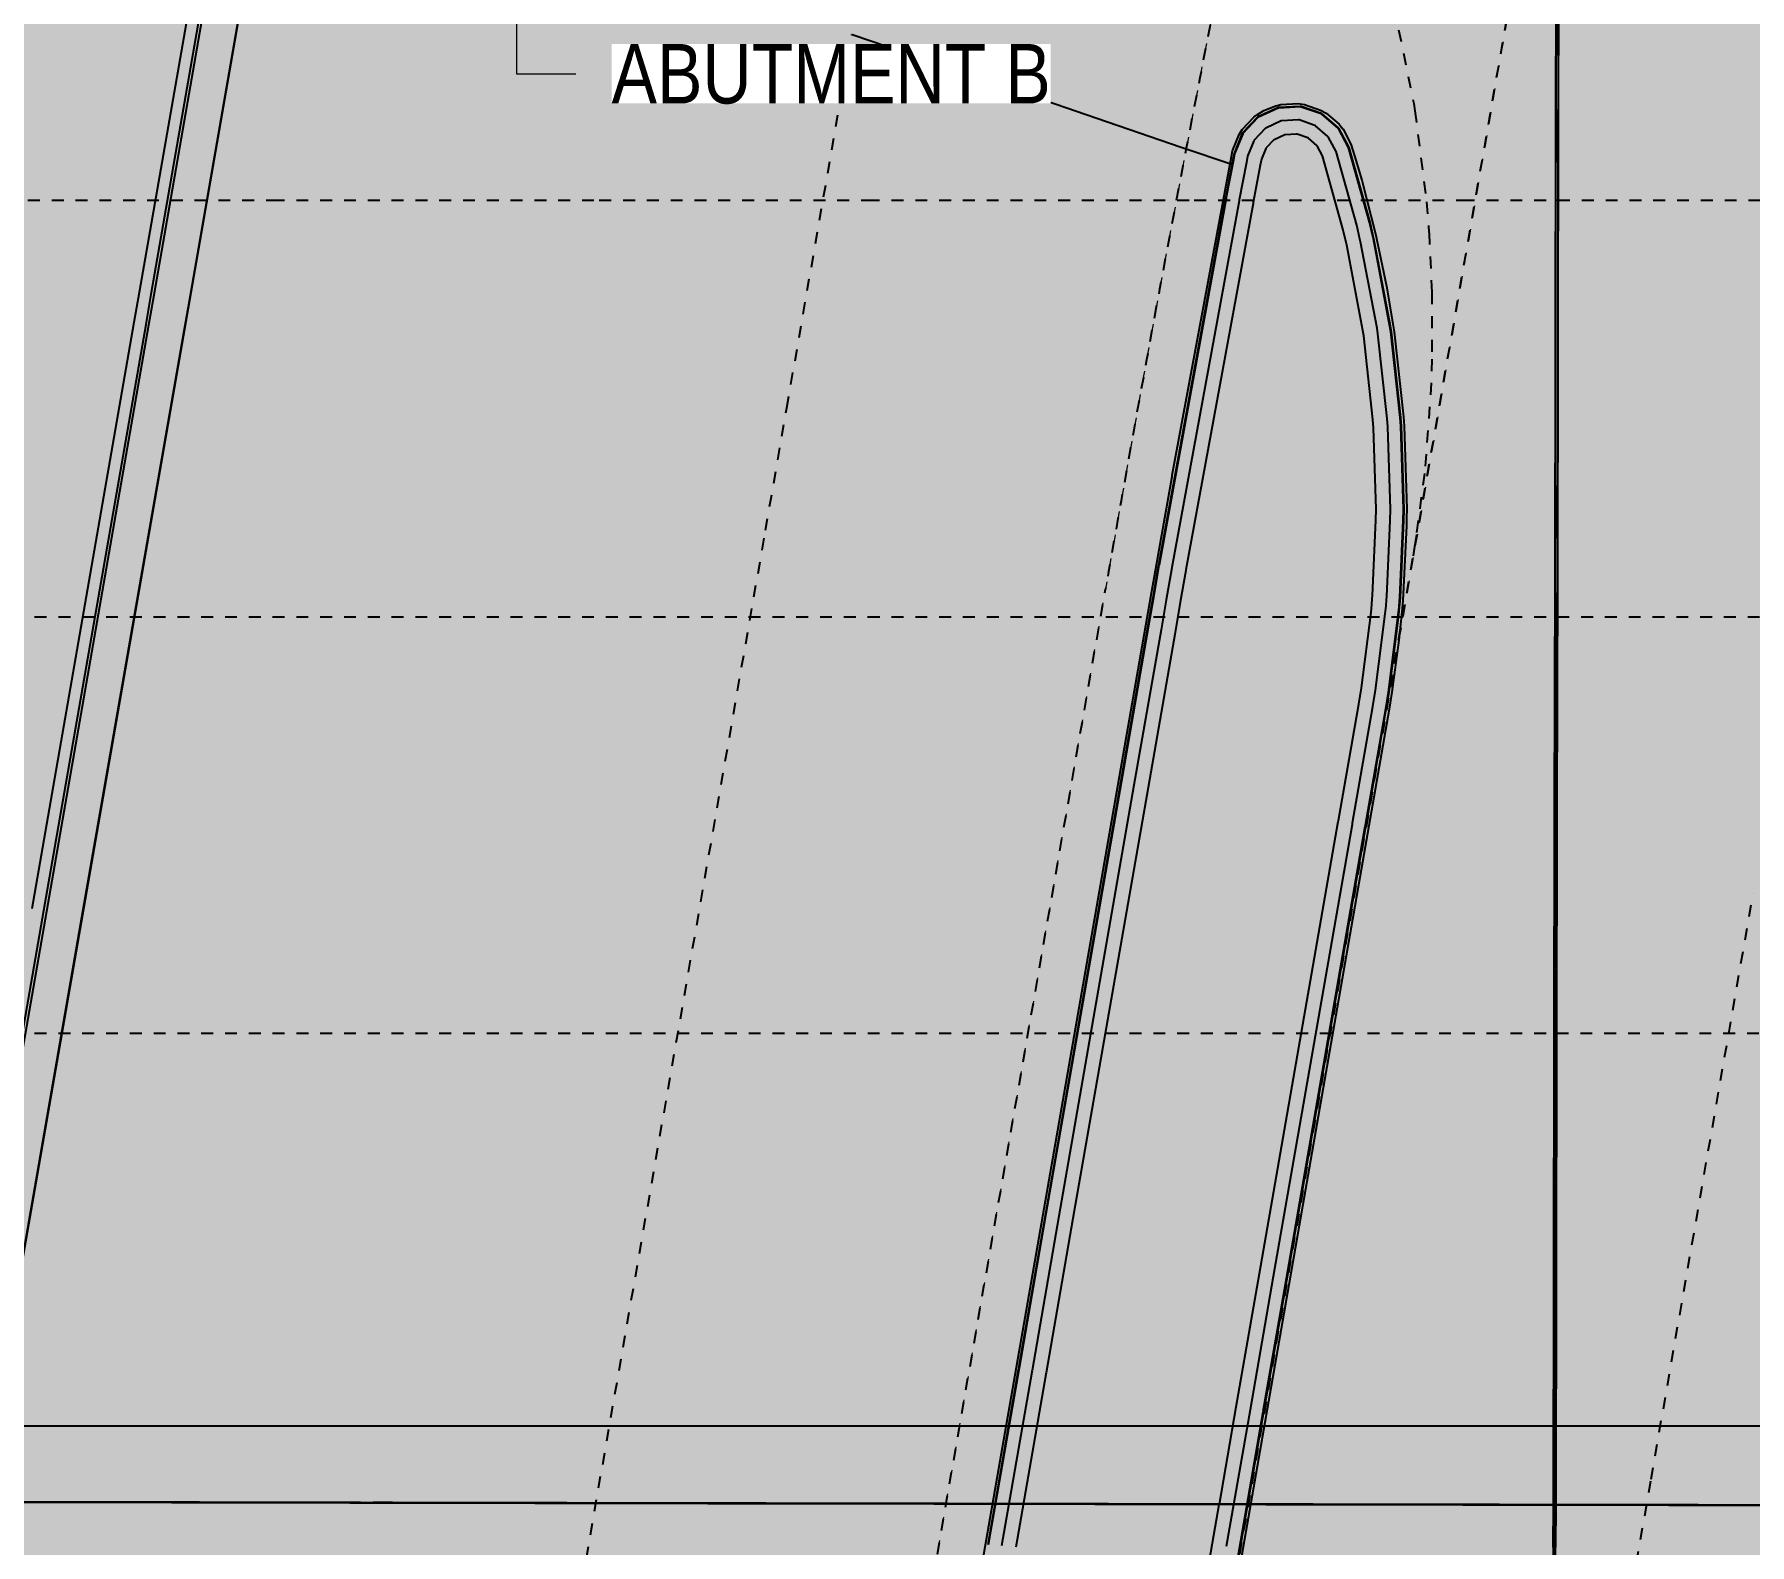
# Model space of a CAD drawing. Header units: metres. Extents: x -1147 to -802, y 5 to 567.
# Drawn here: x -1032.06 to -1017.65, y 526.81 to 539.5 of the extents above; entities that cross this region are included whole.
import ezdxf

# ---------------------------------------------------------------- set-up
doc = ezdxf.new("R2010")
doc.units = ezdxf.units.M
for name, pattern in [('Control Line', [0.02, 0.0125, -0.0025, 0.0025, -0.0025]), ('ControlLine', [0.02, 0.0125, -0.0025, 0.0025, -0.0025]), ('IMPORT-LNMK-LaneLine3 _3__2_', [0.012, 0.003, -0.009]), ('IMPORT-LNMK-LaneLine9 _3_', [0.012, 0.009, -0.003]), ('IMPORT-LNMK-LineCont _3__2_', [0.004, 0.001, -0.003]), ('IMPORT-LNMK-LineTurn _3_', [0.0012, 0.0006, -0.0006])]:
    doc.linetypes.add(name, pattern=pattern)
for name, color, linetype, lineweight in [('A-DETL', 7, 'Continuous', 13), ('A-FLOR', 7, 'Continuous', 50), ('A-FLOR-PATT', 7, 'Continuous', 40), ('A-GENM', 7, 'Continuous', 35), ('G-ANNO-TEXT', 7, 'Continuous', 9), ('S-GRID', 7, 'Continuous', 9)]:
    doc.layers.add(name, color=color, linetype=linetype, lineweight=lineweight)
doc.styles.add('Arial Narrow_3', font='ARIALN.TTF', dxfattribs={"height": 0.5})

# ---------------------------------------------------------------- blocks, each defined once
blk = doc.blocks.new('T2DPAA-T2D-PWA-RW-M2D-000001_ControlLines_rvt-1-DRG-2873010 - GENERAL ARRANGEMENT PLAN')
at = {"layer": 'A-DETL', "color": 254, "linetype": 'ControlLine', "lineweight": 25, "true_color": 0xbedeff}
for p, q in [((-1138.088, 527.804), (-1119.729, 527.804)), ((-1119.709, 527.804), (-1119.333, 527.804)), ((-1119.333, 527.804), (-1117.698, 527.804))]:
    blk.add_line(p, q, dxfattribs=at)
at = {"layer": 'A-DETL', "color": 141, "linetype": 'ControlLine', "lineweight": 25, "true_color": 0xa3d0ff}
blk.add_line((-1119.729, 527.804), (-1119.709, 527.804), dxfattribs=at)
blk = doc.blocks.new('T2DPAA-T2D-PWA-RW-M2D-000002_ControlLinesMinor_rvt-1-DRG-2873010 - GENERAL ARRANGEMENT PLAN')
at = {"layer": 'A-DETL', "color": 254, "linetype": 'ControlLine', "lineweight": 25, "true_color": 0xbedeff}
for p, q in [((-1123.365, 521.008), (-1119.704, 542.021)), ((-1125.902, 521.012), (-1123.494, 534.834))]:
    blk.add_line(p, q, dxfattribs=at)
for start, end in [(168.86153, 169.4893), (169.4893, 170.11706)]:
    blk.add_arc((-906.758, 497.075), 220, start, end, dxfattribs=at)
blk = doc.blocks.new('T2DPAA-T2D-C3S-RW-M2D-100010_dwg-40802999-DRG-2873010 - GENERAL ARRANGEMENT PLAN')
at = {"color": 254, "linetype": 'IMPORT-LNMK-LaneLine3 _3__2_', "lineweight": 25, "true_color": 0xd5d5d5}
for p, q in [((41.127, -596.286), (42.411, -601.118)), ((37.745, -597.185), (39.029, -602.017)), ((42.411, -601.118), (43.696, -605.951)), ((39.029, -602.017), (40.313, -606.85)), ((43.696, -605.951), (44.98, -610.783)), ((40.313, -606.85), (41.597, -611.682)), ((44.98, -610.783), (45.179, -611.532)), ((45.184, -611.551), (46.264, -615.615)), ((41.597, -611.682), (41.795, -612.425)), ((41.8, -612.444), (42.882, -616.514))]:
    blk.add_line(p, q, dxfattribs=at)
at = {"color": 254, "lineweight": 25, "true_color": 0xd5d5d5}
for p, q in [((34.555, -598.033), (35.84, -602.865)), ((44.76, -599.337), (48.687, -598.993)), ((44.769, -599.436), (48.696, -599.093)), ((44.771, -599.461), (48.698, -599.118)), ((39.523, -599.795), (44.504, -599.359)), ((39.531, -599.894), (44.512, -599.459)), ((44.504, -599.359), (44.76, -599.337)), ((44.512, -599.459), (44.769, -599.436)), ((44.514, -599.484), (44.771, -599.461)), ((44.797, -599.76), (48.725, -599.416)), ((39.533, -599.919), (44.514, -599.484)), ((44.541, -599.782), (44.797, -599.76)), ((34.55, -600.33), (39.531, -599.894)), ((39.56, -600.218), (44.541, -599.782)), ((34.552, -600.355), (39.533, -599.919)), ((34.579, -600.654), (39.56, -600.218)), ((35.84, -602.865), (37.124, -607.697)), ((35.217, -603.03), (35.408, -603.756)), ((35.432, -603.846), (35.499, -604.1)), ((48.391, -604.575), (48.318, -605.619)), ((48.391, -604.566), (48.391, -604.567)), ((48.391, -604.567), (48.391, -604.575)), ((48.318, -605.619), (48.187, -607.483)), ((36.015, -606.056), (36.124, -606.466)), ((36.15, -606.566), (36.222, -606.838)), ((36.226, -606.853), (36.325, -607.229)), ((36.389, -607.473), (36.428, -607.62)), ((48.187, -607.483), (48.156, -607.93)), ((37.124, -607.697), (38.408, -612.53)), ((36.493, -607.865), (36.634, -608.402)), ((47.867, -607.953), (44.743, -608.2)), ((47.867, -607.958), (44.743, -608.205)), ((47.876, -607.953), (47.867, -607.953)), ((47.876, -607.957), (47.867, -607.958)), ((48.195, -607.93), (47.876, -607.953)), ((48.195, -607.935), (47.876, -607.957)), ((48.248, -607.926), (48.195, -607.93)), ((48.248, -607.931), (48.195, -607.935)), ((48.43, -607.949), (48.248, -607.926)), ((48.428, -607.954), (48.248, -607.931)), ((48.43, -607.954), (48.428, -607.954)), ((48.431, -607.949), (48.43, -607.949)), ((48.592, -608.042), (48.43, -607.954)), ((48.595, -608.038), (48.431, -607.949)), ((47.875, -608.068), (44.753, -608.315)), ((47.884, -608.067), (47.875, -608.068)), ((48.203, -608.045), (47.884, -608.067)), ((48.255, -608.041), (48.203, -608.045)), ((48.395, -608.058), (48.255, -608.041)), ((48.396, -608.059), (48.395, -608.058)), ((48.522, -608.127), (48.396, -608.059)), ((48.595, -608.045), (48.592, -608.042)), ((48.598, -608.041), (48.595, -608.038)), ((48.711, -608.185), (48.595, -608.045)), ((48.715, -608.183), (48.598, -608.041)), ((44.211, -608.246), (42.892, -608.362)), ((44.212, -608.251), (42.893, -608.367)), ((44.467, -608.224), (44.211, -608.246)), ((44.467, -608.229), (44.212, -608.251)), ((44.738, -608.2), (44.467, -608.224)), ((44.739, -608.205), (44.467, -608.229)), ((44.743, -608.2), (44.738, -608.2)), ((44.743, -608.205), (44.739, -608.205)), ((47.884, -608.188), (44.763, -608.434)), ((47.892, -608.187), (47.884, -608.188)), ((48.211, -608.164), (47.892, -608.187)), ((48.262, -608.161), (48.211, -608.164)), ((48.358, -608.173), (48.262, -608.161)), ((48.359, -608.173), (48.358, -608.173)), ((48.446, -608.22), (48.359, -608.173)), ((48.447, -608.222), (48.446, -608.22)), ((48.51, -608.297), (48.447, -608.222)), ((48.524, -608.129), (48.522, -608.127)), ((48.615, -608.238), (48.524, -608.129)), ((48.617, -608.243), (48.615, -608.238)), ((48.66, -608.376), (48.617, -608.243)), ((48.714, -608.19), (48.711, -608.185)), ((48.769, -608.362), (48.714, -608.19)), ((48.718, -608.188), (48.715, -608.183)), ((48.774, -608.361), (48.718, -608.188)), ((36.635, -608.403), (36.738, -608.794)), ((42.892, -608.362), (39.23, -608.682)), ((42.893, -608.367), (39.231, -608.687)), ((44.221, -608.361), (42.902, -608.476)), ((44.477, -608.339), (44.221, -608.361)), ((44.748, -608.315), (44.477, -608.339)), ((44.753, -608.315), (44.748, -608.315)), ((48.511, -608.299), (48.51, -608.297)), ((48.541, -608.391), (48.511, -608.299)), ((48.535, -608.491), (48.541, -608.396)), ((48.541, -608.396), (48.541, -608.391)), ((48.651, -608.52), (48.661, -608.382)), ((48.661, -608.382), (48.66, -608.376)), ((48.758, -608.548), (48.77, -608.37)), ((48.762, -608.549), (48.775, -608.369)), ((48.77, -608.37), (48.769, -608.362)), ((48.775, -608.369), (48.774, -608.361)), ((42.902, -608.476), (39.24, -608.797)), ((44.232, -608.481), (42.913, -608.596)), ((44.488, -608.458), (44.232, -608.481)), ((44.759, -608.435), (44.488, -608.458)), ((44.763, -608.434), (44.759, -608.435)), ((48.492, -608.581), (48.533, -608.496)), ((48.533, -608.496), (48.535, -608.491)), ((48.589, -608.651), (48.649, -608.528)), ((48.649, -608.528), (48.651, -608.52)), ((48.755, -608.557), (48.758, -608.548)), ((48.76, -608.559), (48.762, -608.549)), ((39.23, -608.682), (37.918, -608.797)), ((39.231, -608.687), (37.919, -608.802)), ((42.913, -608.596), (39.251, -608.916)), ((47.872, -608.971), (48.42, -608.649)), ((48.42, -608.649), (48.491, -608.583)), ((48.484, -608.75), (48.587, -608.655)), ((48.491, -608.583), (48.492, -608.581)), ((48.587, -608.655), (48.589, -608.651)), ((48.678, -608.716), (48.755, -608.557)), ((48.682, -608.719), (48.76, -608.559)), ((37.904, -608.798), (36.418, -608.928)), ((37.905, -608.803), (36.419, -608.933)), ((37.911, -608.798), (37.904, -608.798)), ((37.912, -608.803), (37.905, -608.803)), ((37.918, -608.797), (37.911, -608.798)), ((37.919, -608.802), (37.912, -608.803)), ((39.24, -608.797), (37.928, -608.912)), ((47.93, -609.077), (48.484, -608.75)), ((47.982, -609.173), (48.543, -608.843)), ((48.543, -608.843), (48.676, -608.72)), ((48.545, -608.848), (48.68, -608.723)), ((48.676, -608.72), (48.678, -608.716)), ((48.68, -608.723), (48.682, -608.719)), ((37.914, -608.913), (36.438, -609.042)), ((37.921, -608.912), (37.914, -608.913)), ((37.928, -608.912), (37.921, -608.912)), ((39.251, -608.916), (37.939, -609.031)), ((47.768, -609.027), (47.872, -608.971)), ((47.985, -609.178), (48.545, -608.848)), ((37.925, -609.032), (36.458, -609.161)), ((37.932, -609.032), (37.925, -609.032)), ((37.939, -609.031), (37.932, -609.032)), ((47.089, -609.354), (47.748, -609.038)), ((47.748, -609.038), (47.768, -609.027)), ((47.803, -609.144), (47.824, -609.133)), ((47.824, -609.133), (47.93, -609.077)), ((47.137, -609.464), (47.803, -609.144)), ((47.181, -609.565), (47.855, -609.242)), ((47.183, -609.57), (47.857, -609.246)), ((47.855, -609.242), (47.876, -609.231)), ((47.857, -609.246), (47.878, -609.235)), ((47.876, -609.231), (47.982, -609.173)), ((47.878, -609.235), (47.985, -609.178)), ((46.387, -609.628), (47.047, -609.373)), ((47.047, -609.373), (47.089, -609.354)), ((46.426, -609.741), (47.094, -609.483)), ((47.094, -609.483), (47.137, -609.464)), ((47.137, -609.584), (47.181, -609.565)), ((45.665, -609.847), (46.321, -609.65)), ((46.321, -609.65), (46.387, -609.628)), ((46.462, -609.845), (47.137, -609.584)), ((46.463, -609.85), (47.139, -609.589)), ((47.139, -609.589), (47.181, -609.571)), ((45.576, -609.869), (45.665, -609.847)), ((45.696, -609.963), (46.36, -609.764)), ((46.36, -609.764), (46.426, -609.741)), ((46.395, -609.868), (46.462, -609.845)), ((46.396, -609.873), (46.463, -609.85)), ((44.958, -610.004), (45.576, -609.869)), ((44.98, -610.122), (45.605, -609.986)), ((45.605, -609.986), (45.696, -609.963)), ((45.724, -610.069), (46.395, -609.868)), ((45.725, -610.074), (46.396, -609.873)), ((43.057, -610.213), (44.046, -610.127)), ((44.046, -610.127), (44.183, -610.114)), ((44.183, -610.114), (44.816, -610.029)), ((44.816, -610.029), (44.882, -610.017)), ((44.836, -610.147), (44.903, -610.136)), ((44.882, -610.017), (44.929, -610.009)), ((44.903, -610.136), (44.951, -610.127)), ((44.929, -610.009), (44.958, -610.004)), ((44.951, -610.127), (44.98, -610.122)), ((45, -610.23), (45.632, -610.092)), ((45.001, -610.235), (45.633, -610.097)), ((45.632, -610.092), (45.724, -610.069)), ((45.633, -610.097), (45.725, -610.074)), ((39.206, -610.55), (43.047, -610.214)), ((43.047, -610.214), (43.054, -610.214)), ((43.054, -610.214), (43.057, -610.213)), ((43.067, -610.333), (44.056, -610.247)), ((44.056, -610.247), (44.195, -610.233)), ((44.195, -610.233), (44.836, -610.147)), ((44.206, -610.343), (44.854, -610.255)), ((44.207, -610.348), (44.855, -610.26)), ((44.854, -610.255), (44.922, -610.244)), ((44.855, -610.26), (44.922, -610.249)), ((44.922, -610.244), (44.97, -610.235)), ((44.922, -610.249), (44.971, -610.24)), ((44.97, -610.235), (45, -610.23)), ((44.971, -610.24), (45.001, -610.235)), ((39.216, -610.67), (43.058, -610.334)), ((43.058, -610.334), (43.065, -610.333)), ((43.065, -610.333), (43.067, -610.333)), ((43.077, -610.443), (44.066, -610.356)), ((43.077, -610.448), (44.066, -610.361)), ((44.066, -610.356), (44.206, -610.343)), ((44.066, -610.361), (44.207, -610.348)), ((38.073, -610.649), (39.206, -610.55)), ((39.226, -610.779), (43.067, -610.443)), ((39.226, -610.784), (43.068, -610.448)), ((43.067, -610.443), (43.074, -610.443)), ((43.068, -610.448), (43.075, -610.448)), ((43.074, -610.443), (43.077, -610.443)), ((43.075, -610.448), (43.077, -610.448)), ((37.246, -610.722), (38.073, -610.649)), ((38.084, -610.769), (39.216, -610.67)), ((34.225, -610.986), (37.245, -610.722)), ((36.922, -610.871), (38.084, -610.769)), ((37.247, -610.725), (37.346, -611.1)), ((38.094, -610.884), (38.756, -610.826)), ((38.096, -610.878), (39.226, -610.779)), ((38.757, -610.826), (39.226, -610.784)), ((34.245, -611.215), (38.093, -610.879)), ((34.245, -611.22), (38.094, -610.884)), ((38.408, -612.53), (38.604, -613.267)), ((38.609, -613.286), (38.706, -613.649)), ((38.706, -613.65), (39.125, -615.229))]:
    blk.add_line(p, q, dxfattribs=at)
at = {"color": 254, "linetype": 'IMPORT-LNMK-LaneLine9 _3_', "lineweight": 25, "true_color": 0xd5d5d5}
for p, q in [((45.215, -598.039), (45.794, -600.219)), ((45.794, -600.219), (46.499, -602.872)), ((46.499, -602.872), (47.078, -605.052)), ((47.078, -605.052), (47.783, -607.704)), ((47.783, -607.704), (48.362, -609.884)), ((48.362, -609.884), (48.563, -610.639)), ((48.568, -610.658), (49.067, -612.536))]:
    blk.add_line(p, q, dxfattribs=at)
at = {"color": 254, "lineweight": 25, "true_color": 0xe1e1e1}
for p, q in [((34.475, -600.219), (35.217, -603.03)), ((35.408, -603.756), (35.432, -603.846)), ((35.499, -604.1), (36.015, -606.056)), ((36.124, -606.466), (36.15, -606.566)), ((36.222, -606.838), (36.226, -606.853)), ((36.325, -607.229), (36.389, -607.473)), ((36.428, -607.62), (36.493, -607.865)), ((36.738, -608.794), (37.247, -610.725)), ((37.968, -613.455), (38.481, -615.399))]:
    blk.add_line(p, q, dxfattribs=at)
at = {"color": 254, "linetype": 'IMPORT-LNMK-LineCont _3__2_', "lineweight": 25, "true_color": 0xd5d5d5}
for p, q in [((45.218, -604.843), (47.985, -604.601)), ((47.985, -604.601), (48.391, -604.566)), ((40.224, -605.28), (44.179, -604.934)), ((44.179, -604.934), (45.218, -604.843)), ((35.243, -605.715), (40.224, -605.28)), ((38.382, -614.174), (43.363, -613.738)), ((33.686, -614.585), (38.382, -614.174))]:
    blk.add_line(p, q, dxfattribs=at)
at = {"color": 254, "linetype": 'IMPORT-LNMK-LineTurn _3_', "lineweight": 25, "true_color": 0xd5d5d5}
for p, q in [((49.788, -608.906), (49.042, -609.277)), ((49.042, -609.277), (48.986, -609.302)), ((48.986, -609.302), (48.271, -609.593)), ((48.026, -609.68), (47.548, -609.832)), ((48.271, -609.593), (48.027, -609.679)), ((47.548, -609.832), (47.005, -609.977)), ((47.005, -609.977), (46.81, -610.023)), ((46.81, -610.023), (46.061, -610.164)), ((46.061, -610.164), (45.304, -610.256))]:
    blk.add_line(p, q, dxfattribs=at)
at = {"color": 9, "linetype": 'IMPORT-LNMK-LaneLine9 _3_', "lineweight": 25, "true_color": 0xc3c3c3}
blk.add_line((48.563, -610.639), (48.568, -610.658), dxfattribs=at)
at = {"color": 9, "linetype": 'IMPORT-LNMK-LaneLine3 _3__2_', "lineweight": 25, "true_color": 0xc3c3c3}
for p, q in [((45.179, -611.532), (45.184, -611.551)), ((41.795, -612.425), (41.8, -612.444))]:
    blk.add_line(p, q, dxfattribs=at)
at = {"color": 9, "lineweight": 25, "true_color": 0xc3c3c3}
for p, q in [((38.604, -613.267), (38.609, -613.286)), ((37.963, -613.436), (37.968, -613.455))]:
    blk.add_line(p, q, dxfattribs=at)
at = {"color": 254, "lineweight": 25, "true_color": 0xe1e1e1, "flags": 128}
blk.add_lwpolyline([(37.346, -611.1), (37.768, -612.7), (37.963, -613.436)], dxfattribs=at)
blk = doc.blocks.new('T2DPAA-T2D-PWC-RW-M2D-100010_RoadDesign_rvt-1-DRG-2873010 - GENERAL ARRANGEMENT PLAN')
at = {"color": 254, "lineweight": 18, "true_color": 0xe3e3e3, "rotation": 75.11694444444437}
blk.add_blockref('T2DPAA-T2D-C3S-RW-M2D-100010_dwg-40802999-DRG-2873010 - GENERAL ARRANGEMENT PLAN', (-1722.337, 648.01), dxfattribs=at)
blk = doc.blocks.new('Top of Pavement - RL A - Top of Pavement - RL A-68818558-DRG-2873010 - GENERAL ARRANGEMENT PLAN')
at = {"layer": 'A-GENM', "color": 253, "lineweight": 25, "true_color": 0xa3a3a3}
blk.add_open_spline([(113.345, 49.819), (113.365, 49.74), (113.421, 49.531), (113.51, 49.192), (113.613, 48.801), (113.717, 48.41), (113.82, 48.019), (113.923, 47.628), (114.026, 47.237), (114.129, 46.845), (114.233, 46.454), (114.336, 46.063), (114.439, 45.672), (114.542, 45.281), (114.645, 44.89), (114.749, 44.498), (114.852, 44.107), (114.955, 43.716), (115.058, 43.325), (115.161, 42.934), (115.265, 42.543), (115.402, 42.021), (115.54, 41.5), (115.677, 40.978), (115.781, 40.587), (115.884, 40.196), (115.987, 39.805), (116.09, 39.413), (116.194, 39.022), (116.297, 38.631), (116.4, 38.24), (116.503, 37.849), (116.606, 37.458), (116.71, 37.066), (116.813, 36.675), (116.916, 36.284), (117.019, 35.893), (117.122, 35.502), (117.226, 35.111), (117.329, 34.719), (117.432, 34.328), (117.535, 33.937), (117.639, 33.546), (117.742, 33.155), (117.845, 32.764), (117.948, 32.372), (118.051, 31.981), (118.155, 31.59), (118.258, 31.199), (118.361, 30.808), (118.464, 30.417), (118.567, 30.025), (118.671, 29.634), (118.774, 29.243), (118.877, 28.852), (118.98, 28.461), (119.084, 28.07), (119.187, 27.678), (119.29, 27.287), (119.393, 26.896), (119.496, 26.505), (119.6, 26.114), (119.703, 25.722), (119.806, 25.331), (119.909, 24.94), (120.012, 24.549), (120.116, 24.158), (120.219, 23.767), (120.322, 23.375), (120.425, 22.984), (120.529, 22.593), (120.632, 22.202), (120.735, 21.811), (120.838, 21.42), (120.941, 21.028), (121.045, 20.637), (121.148, 20.246), (121.251, 19.855), (121.354, 19.464), (121.458, 19.072), (121.561, 18.681), (121.664, 18.29), (121.767, 17.899), (121.87, 17.508), (121.974, 17.117), (122.077, 16.725), (122.18, 16.334), (122.283, 15.943), (122.386, 15.552), (122.49, 15.161), (122.593, 14.77), (122.696, 14.378), (122.799, 13.987), (122.903, 13.596), (123.006, 13.205), (123.109, 12.814), (123.212, 12.422), (123.315, 12.031), (123.419, 11.64), (123.522, 11.249), (123.625, 10.858), (123.728, 10.467), (123.831, 10.075), (123.935, 9.684), (124.038, 9.293), (124.141, 8.902), (124.244, 8.511), (124.348, 8.12), (124.485, 7.598), (124.623, 7.077), (124.76, 6.555), (124.864, 6.164), (124.967, 5.773), (125.07, 5.382), (125.173, 4.99), (125.276, 4.599), (125.38, 4.208), (125.483, 3.817), (125.586, 3.426), (125.689, 3.034), (125.793, 2.643), (125.896, 2.252), (125.999, 1.861), (126.102, 1.469), (126.206, 1.078), (126.343, 0.556), (126.481, 0.035), (126.618, -0.487), (126.722, -0.878), (126.825, -1.269), (126.928, -1.661), (127.031, -2.052), (127.135, -2.443), (127.238, -2.834), (127.341, -3.226), (127.444, -3.617), (127.548, -4.008), (127.651, -4.399), (127.754, -4.791), (127.857, -5.182), (127.96, -5.573), (128.064, -5.964), (128.167, -6.356), (128.27, -6.747), (128.373, -7.138), (128.477, -7.529), (128.571, -7.888), (128.631, -8.116), (128.657, -8.214)], degree=3, knots=[0.302788, 0.302788, 0.302788, 0.302788, 0.3044693, 0.3072626, 0.3100559, 0.3128492, 0.3156425, 0.3184358, 0.3212291, 0.3240223, 0.3268156, 0.3296089, 0.3324022, 0.3351955, 0.3379888, 0.3407821, 0.3435754, 0.3463687, 0.349162, 0.3519553, 0.3547486, 0.3575419, 0.3631285, 0.3659218, 0.3687151, 0.3715084, 0.3743017, 0.377095, 0.3798883, 0.3826816, 0.3854749, 0.3882682, 0.3910615, 0.3938547, 0.396648, 0.3994413, 0.4022346, 0.4050279, 0.4078212, 0.4106145, 0.4134078, 0.4162011, 0.4189944, 0.4217877, 0.424581, 0.4273743, 0.4301676, 0.4329609, 0.4357542, 0.4385475, 0.4413408, 0.4441341, 0.4469274, 0.4497207, 0.452514, 0.4553073, 0.4581006, 0.4608939, 0.4636872, 0.4664804, 0.4692737, 0.472067, 0.4748603, 0.4776536, 0.4804469, 0.4832402, 0.4860335, 0.4888268, 0.4916201, 0.4944134, 0.4972067, 0.5, 0.5027933, 0.5055866, 0.5083799, 0.5111732, 0.5139665, 0.5167598, 0.5195531, 0.5223464, 0.5251397, 0.527933, 0.5307263, 0.5335196, 0.5363128, 0.5391061, 0.5418994, 0.5446927, 0.547486, 0.5502793, 0.5530726, 0.5558659, 0.5586592, 0.5614525, 0.5642458, 0.5670391, 0.5698324, 0.5726257, 0.575419, 0.5782123, 0.5810056, 0.5837989, 0.5865922, 0.5893855, 0.5921788, 0.5949721, 0.5977654, 0.6005587, 0.603352, 0.6089385, 0.6117318, 0.6145251, 0.6173184, 0.6201117, 0.622905, 0.6256983, 0.6284916, 0.6312849, 0.6340782, 0.6368715, 0.6396648, 0.6424581, 0.6452514, 0.6480447, 0.650838, 0.6536313, 0.6592179, 0.6620112, 0.6648045, 0.6675978, 0.6703911, 0.6731844, 0.6759777, 0.6787709, 0.6815642, 0.6843575, 0.6871508, 0.6899441, 0.6927374, 0.6955307, 0.698324, 0.7011173, 0.7039106, 0.7067039, 0.7094972, 0.7122905, 0.7150838, 0.7171769, 0.7171769, 0.7171769, 0.7171769], dxfattribs=at)
at = {"layer": 'A-GENM', "color": 254, "lineweight": 25, "true_color": 0xd1d1d1}
for points in [[(118.671, 29.634), (118.636, 29.765), (118.602, 29.895), (118.567, 30.025)], [(118.774, 29.243), (118.739, 29.373), (118.705, 29.504), (118.671, 29.634)], [(118.877, 28.852), (118.843, 28.982), (118.808, 29.113), (118.774, 29.243)], [(119.084, 28.07), (119.049, 28.2), (118.98, 28.461), (118.912, 28.721), (118.877, 28.852)], [(119.187, 27.678), (119.152, 27.809), (119.118, 27.939), (119.084, 28.07)], [(119.326, 27.15), (119.318, 27.18), (119.31, 27.21), (119.302, 27.24)], [(119.496, 26.505), (119.462, 26.635), (119.428, 26.766), (119.393, 26.896)], [(119.6, 26.114), (119.565, 26.244), (119.531, 26.374), (119.496, 26.505)], [(119.909, 24.94), (119.875, 25.071), (119.806, 25.331), (119.703, 25.722), (119.634, 25.983), (119.6, 26.114)], [(120.044, 24.43), (120.035, 24.463), (120.026, 24.496), (120.018, 24.53)], [(120.12, 24.142), (120.118, 24.148), (120.117, 24.153), (120.116, 24.158)], [(120.283, 23.523), (120.262, 23.604), (120.24, 23.685), (120.219, 23.767)], [(120.324, 23.368), (120.323, 23.37), (120.323, 23.373), (120.322, 23.375)], [(120.735, 21.811), (120.701, 21.941), (120.666, 22.071), (120.632, 22.202)], [(121.045, 20.637), (121.01, 20.768), (120.941, 21.028), (120.838, 21.42), (120.769, 21.68), (120.735, 21.811)], [(121.141, 20.27), (121.109, 20.393), (121.077, 20.515), (121.045, 20.637)], [(121.458, 19.072), (121.423, 19.203), (121.389, 19.333), (121.354, 19.464)], [(121.561, 18.681), (121.526, 18.812), (121.492, 18.942), (121.458, 19.072)], [(121.664, 18.29), (121.63, 18.42), (121.595, 18.551), (121.561, 18.681)], [(121.767, 17.899), (121.733, 18.029), (121.698, 18.16), (121.664, 18.29)], [(121.857, 17.56), (121.827, 17.673), (121.797, 17.786), (121.767, 17.899)], [(121.87, 17.508), (121.867, 17.519), (121.865, 17.53), (121.862, 17.541)], [(121.974, 17.117), (121.939, 17.247), (121.905, 17.377), (121.87, 17.508)], [(122.077, 16.725), (122.042, 16.856), (122.008, 16.986), (121.974, 17.117)], [(122.18, 16.334), (122.146, 16.465), (122.111, 16.595), (122.077, 16.725)], [(122.283, 15.943), (122.249, 16.073), (122.214, 16.204), (122.18, 16.334)]]:
    blk.add_open_spline(points, degree=3, dxfattribs=at)
at = {"layer": 'A-GENM', "color": 9, "lineweight": 25, "true_color": 0xbebebe}
for points in [[(119.29, 27.287), (119.256, 27.418), (119.221, 27.548), (119.187, 27.678)], [(119.302, 27.24), (119.298, 27.256), (119.294, 27.271), (119.29, 27.287)], [(119.393, 26.896), (119.371, 26.981), (119.349, 27.065), (119.326, 27.15)], [(120.116, 24.158), (120.092, 24.248), (120.068, 24.339), (120.044, 24.43)], [(120.219, 23.767), (120.186, 23.892), (120.153, 24.017), (120.12, 24.142)], [(120.322, 23.375), (120.309, 23.425), (120.296, 23.474), (120.283, 23.523)], [(120.632, 22.202), (120.597, 22.332), (120.563, 22.463), (120.529, 22.593)]]:
    blk.add_open_spline(points, degree=3, dxfattribs=at)
for points, knots in [([(120.018, 24.53), (120.016, 24.536), (119.98, 24.673), (119.944, 24.81), (119.909, 24.94)], [-0.483378151, -0.483378151, -0.483378151, -0.483378151, -0.483240223, -0.480446927, -0.480446927, -0.480446927, -0.480446927]), ([(120.528, 22.594), (120.494, 22.724), (120.426, 22.982), (120.358, 23.24), (120.324, 23.368)], [-0.497202588, -0.497202588, -0.497202588, -0.497202588, -0.494413408, -0.491672813, -0.491672813, -0.491672813, -0.491672813]), ([(121.24, 19.896), (121.209, 20.013), (121.177, 20.137), (121.144, 20.262), (121.141, 20.27)], [-0.516467023, -0.516467023, -0.516467023, -0.516467023, -0.51396648, -0.513791914, -0.513791914, -0.513791914, -0.513791914])]:
    blk.add_open_spline(points, degree=3, knots=knots, dxfattribs=at)
at = {"layer": 'A-GENM', "color": 254, "lineweight": 25, "true_color": 0xd1d1d1}
blk.add_open_spline([(121.354, 19.464), (121.32, 19.594), (121.282, 19.738), (121.244, 19.882), (121.24, 19.896)], degree=3, knots=[-0.519553073, -0.519553073, -0.519553073, -0.519553073, -0.516759777, -0.516467023, -0.516467023, -0.516467023, -0.516467023], dxfattribs=at)
at = {"layer": 'A-GENM', "color": 253, "lineweight": 25, "true_color": 0xa3a3a3}
blk.add_open_spline([(121.862, 17.541), (121.86, 17.547), (121.858, 17.554), (121.857, 17.56)], degree=3, dxfattribs=at)
blk = doc.blocks.new('T2DPAA-T2D-C3S-RS-M3D-100334_rvt-1-DRG-2873010 - GENERAL ARRANGEMENT PLAN')
at = {"layer": 'A-GENM', "color": 253, "lineweight": 25, "true_color": 0xa3a3a3}
for p, q in [((-1119.709, 538.815), (-1119.706, 540.761)), ((-1119.686, 540.761), (-1119.689, 538.815)), ((-1119.713, 536.869), (-1119.709, 538.815)), ((-1119.689, 538.815), (-1119.693, 536.869)), ((-1119.716, 534.924), (-1119.713, 536.869)), ((-1119.693, 536.869), (-1119.696, 534.924)), ((-1119.72, 532.978), (-1119.716, 534.924)), ((-1119.696, 534.924), (-1119.7, 532.978)), ((-1119.723, 531.032), (-1119.72, 532.978)), ((-1119.7, 532.978), (-1119.703, 531.032)), ((-1119.727, 529.086), (-1119.723, 531.032)), ((-1119.703, 531.032), (-1119.707, 529.086)), ((-1119.73, 527.14), (-1119.727, 529.086)), ((-1119.707, 529.086), (-1119.71, 527.14)), ((-1119.73, 527.069), (-1119.73, 527.14)), ((-1119.71, 527.14), (-1119.71, 527.069)), ((-1119.731, 526.926), (-1119.73, 526.998)), ((-1119.73, 526.998), (-1119.73, 527.069)), ((-1119.71, 526.998), (-1119.711, 526.926)), ((-1119.71, 527.069), (-1119.71, 526.998)), ((-1119.731, 526.855), (-1119.731, 526.926)), ((-1119.731, 526.784), (-1119.731, 526.855)), ((-1119.711, 526.926), (-1119.711, 526.855)), ((-1119.711, 526.855), (-1119.711, 526.784))]:
    blk.add_line(p, q, dxfattribs=at)
at = {"layer": 'A-GENM', "color": 9, "lineweight": 25, "true_color": 0xbebebe, "flags": 128}
for points in [[(-1119.701, 543.378), (-1119.705, 541.574), (-1119.708, 539.77), (-1119.711, 537.965), (-1119.714, 536.161), (-1119.717, 534.357), (-1119.721, 532.553), (-1119.724, 530.749), (-1119.727, 528.945), (-1119.73, 527.14)], [(-1119.71, 527.14), (-1119.707, 528.945), (-1119.704, 530.749), (-1119.701, 532.553), (-1119.697, 534.357), (-1119.694, 536.161), (-1119.691, 537.965), (-1119.688, 539.77), (-1119.685, 541.574), (-1119.684, 541.734)], [(-1119.73, 527.14), (-1119.73, 527.069), (-1119.73, 526.998), (-1119.731, 526.926), (-1119.731, 526.855), (-1119.731, 526.784), (-1119.731, 526.712), (-1119.731, 526.641), (-1119.731, 526.572)], [(-1119.711, 526.498), (-1119.711, 526.57), (-1119.711, 526.641), (-1119.711, 526.712), (-1119.711, 526.784), (-1119.711, 526.855), (-1119.711, 526.926), (-1119.71, 526.998), (-1119.71, 527.069), (-1119.71, 527.14)]]:
    blk.add_lwpolyline(points, dxfattribs=at)
at = {"layer": 'A-GENM', "color": 253, "lineweight": 25, "true_color": 0xa3a3a3}
for points, knots in [([(-1153.093, 527.2), (-1153.051, 527.2), (-1152.875, 527.199), (-1152.566, 527.199), (-1152.166, 527.198), (-1151.765, 527.197), (-1151.365, 527.197), (-1150.965, 527.196), (-1150.564, 527.195), (-1150.164, 527.194), (-1149.763, 527.194), (-1149.363, 527.193), (-1148.962, 527.192), (-1148.562, 527.192), (-1148.162, 527.191), (-1147.761, 527.19), (-1147.361, 527.189), (-1146.96, 527.189), (-1146.56, 527.188), (-1146.026, 527.187), (-1145.359, 527.186), (-1144.691, 527.185), (-1144.157, 527.184), (-1143.757, 527.183), (-1143.357, 527.182), (-1142.956, 527.182), (-1142.556, 527.181), (-1142.155, 527.18), (-1141.755, 527.18), (-1141.354, 527.179), (-1140.954, 527.178), (-1140.554, 527.177), (-1140.153, 527.177), (-1139.753, 527.176), (-1139.352, 527.175), (-1138.952, 527.175), (-1138.551, 527.174), (-1138.151, 527.173), (-1137.75, 527.172), (-1137.35, 527.172), (-1136.95, 527.171), (-1136.549, 527.17), (-1136.149, 527.17), (-1135.748, 527.169), (-1135.348, 527.168), (-1134.947, 527.167), (-1134.547, 527.167), (-1134.146, 527.166), (-1133.746, 527.165), (-1133.346, 527.165), (-1132.945, 527.164), (-1132.545, 527.163), (-1132.144, 527.162), (-1131.744, 527.162), (-1131.343, 527.161), (-1130.943, 527.16), (-1130.542, 527.16), (-1130.142, 527.159), (-1129.742, 527.158), (-1129.341, 527.157), (-1128.941, 527.157), (-1128.54, 527.156), (-1128.14, 527.155), (-1127.739, 527.155), (-1127.339, 527.154), (-1126.938, 527.153), (-1126.538, 527.152), (-1126.137, 527.152), (-1125.737, 527.151), (-1125.337, 527.15), (-1125.07, 527.15), (-1124.936, 527.15)], [0.0943961, 0.0943961, 0.0943961, 0.0943961, 0.0978261, 0.1086957, 0.1195652, 0.1304348, 0.1413043, 0.1521739, 0.1630435, 0.173913, 0.1847826, 0.1956522, 0.2065217, 0.2173913, 0.2282609, 0.2391304, 0.25, 0.2608696, 0.2717391, 0.2826087, 0.3043478, 0.326087, 0.3369565, 0.3478261, 0.3586957, 0.3695652, 0.3804348, 0.3913043, 0.4021739, 0.4130435, 0.423913, 0.4347826, 0.4456522, 0.4565217, 0.4673913, 0.4782609, 0.4891304, 0.5, 0.5108696, 0.5217391, 0.5326087, 0.5434783, 0.5543478, 0.5652174, 0.576087, 0.5869565, 0.5978261, 0.6086957, 0.6195652, 0.6304348, 0.6413043, 0.6521739, 0.6630435, 0.673913, 0.6847826, 0.6956522, 0.7065217, 0.7173913, 0.7282609, 0.7391304, 0.75, 0.7608696, 0.7717391, 0.7826087, 0.7934783, 0.8043478, 0.8152174, 0.826087, 0.8369565, 0.8478261, 0.8586957, 0.8586957, 0.8586957, 0.8586957]), ([(-1124.935, 527.15), (-1124.802, 527.149), (-1124.535, 527.149), (-1124.135, 527.148), (-1123.735, 527.147), (-1123.334, 527.147), (-1122.934, 527.146), (-1122.533, 527.145), (-1122.133, 527.145), (-1121.732, 527.144), (-1121.332, 527.143), (-1120.932, 527.143), (-1120.531, 527.142), (-1120.131, 527.141), (-1119.864, 527.141), (-1119.73, 527.14)], [0.8587118, 0.8587118, 0.8587118, 0.8587118, 0.8695652, 0.8804348, 0.8913043, 0.9021739, 0.9130435, 0.923913, 0.9347826, 0.9456522, 0.9565217, 0.9673913, 0.9782609, 0.9891304, 1, 1, 1, 1]), ([(-1119.71, 527.14), (-1119.577, 527.14), (-1119.31, 527.14), (-1118.909, 527.139), (-1118.509, 527.138), (-1118.108, 527.137), (-1117.708, 527.137), (-1117.307, 527.136), (-1116.907, 527.135), (-1116.506, 527.135), (-1116.106, 527.134), (-1115.705, 527.133), (-1115.305, 527.133), (-1114.904, 527.132), (-1114.504, 527.131), (-1114.103, 527.13), (-1113.703, 527.13), (-1113.302, 527.129), (-1112.902, 527.128), (-1112.501, 527.128), (-1112.101, 527.127), (-1111.7, 527.126), (-1111.3, 527.125), (-1110.766, 527.124), (-1110.232, 527.123), (-1109.698, 527.123), (-1109.297, 527.122), (-1108.897, 527.121), (-1108.496, 527.12), (-1108.096, 527.12), (-1107.695, 527.119), (-1107.295, 527.118), (-1106.894, 527.118), (-1106.494, 527.117), (-1106.093, 527.116), (-1105.693, 527.115), (-1105.292, 527.115), (-1104.892, 527.114), (-1104.491, 527.113), (-1104.09, 527.113), (-1103.69, 527.112), (-1103.289, 527.111), (-1102.889, 527.11), (-1102.488, 527.11), (-1102.088, 527.109), (-1101.687, 527.108), (-1101.286, 527.108), (-1100.886, 527.107), (-1100.485, 527.106), (-1100.085, 527.105), (-1099.684, 527.105), (-1099.284, 527.104), (-1098.883, 527.103), (-1098.482, 527.103), (-1098.082, 527.102), (-1097.681, 527.101), (-1097.281, 527.1), (-1096.88, 527.1), (-1096.48, 527.099), (-1096.079, 527.098), (-1095.678, 527.098), (-1095.278, 527.097), (-1094.877, 527.096), (-1094.477, 527.095), (-1094.076, 527.095), (-1093.676, 527.094), (-1093.342, 527.093), (-1093.141, 527.093), (-1093.074, 527.093)], [0, 0, 0, 0, 0.009009, 0.018018, 0.027027, 0.036036, 0.045045, 0.0540541, 0.0630631, 0.0720721, 0.0810811, 0.0900901, 0.0990991, 0.1081081, 0.1171171, 0.1261261, 0.1351351, 0.1441441, 0.1531532, 0.1621622, 0.1711712, 0.1801802, 0.1891892, 0.1981982, 0.2162162, 0.2252252, 0.2342342, 0.2432432, 0.2522523, 0.2612613, 0.2702703, 0.2792793, 0.2882883, 0.2972973, 0.3063063, 0.3153153, 0.3243243, 0.3333333, 0.3423423, 0.3513514, 0.3603604, 0.3693694, 0.3783784, 0.3873874, 0.3963964, 0.4054054, 0.4144144, 0.4234234, 0.4324324, 0.4414414, 0.4504505, 0.4594595, 0.4684685, 0.4774775, 0.4864865, 0.4954955, 0.5045045, 0.5135135, 0.5225225, 0.5315315, 0.5405405, 0.5495495, 0.5585586, 0.5675676, 0.5765766, 0.5855856, 0.5945946, 0.5991053, 0.5991053, 0.5991053, 0.5991053])]:
    blk.add_open_spline(points, degree=3, knots=knots, dxfattribs=at)
at = {"layer": 'A-GENM', "color": 254, "lineweight": 25, "true_color": 0xd1d1d1}
for points, knots in [([(-1132.144, 527.162), (-1132.278, 527.163), (-1132.545, 527.163), (-1132.945, 527.164), (-1133.23, 527.164), (-1133.381, 527.165), (-1133.399, 527.165)], [-0.66304348, -0.66304348, -0.66304348, -0.66304348, -0.65217391, -0.64130435, -0.63043478, -0.62897322, -0.62897322, -0.62897322, -0.62897322]), ([(-1130.195, 527.159), (-1130.311, 527.159), (-1130.56, 527.16), (-1130.943, 527.16), (-1131.343, 527.161), (-1131.744, 527.162), (-1132.011, 527.162), (-1132.144, 527.162)], [-0.71595562, -0.71595562, -0.71595562, -0.71595562, -0.70652174, -0.69565217, -0.68478261, -0.67391304, -0.66304348, -0.66304348, -0.66304348, -0.66304348]), ([(-1127.363, 527.154), (-1127.488, 527.154), (-1127.747, 527.155), (-1128.14, 527.155), (-1128.407, 527.156), (-1128.54, 527.156)], [-0.79282435, -0.79282435, -0.79282435, -0.79282435, -0.7826087, -0.77173913, -0.76086957, -0.76086957, -0.76086957, -0.76086957]), ([(-1125.897, 527.151), (-1125.977, 527.151), (-1126.061, 527.152), (-1126.145, 527.152), (-1126.149, 527.152)], [-0.832611046, -0.832611046, -0.832611046, -0.832611046, -0.826086957, -0.82576809, -0.82576809, -0.82576809, -0.82576809]), ([(-1122.533, 527.145), (-1122.667, 527.146), (-1122.934, 527.146), (-1123.334, 527.147), (-1123.735, 527.147), (-1124.134, 527.148), (-1124.399, 527.149), (-1124.531, 527.149)], [-0.92391304, -0.92391304, -0.92391304, -0.92391304, -0.91304348, -0.90217391, -0.89130435, -0.88043478, -0.86969308, -0.86969308, -0.86969308, -0.86969308]), ([(-1121.732, 527.144), (-1121.866, 527.144), (-1122.004, 527.144), (-1122.142, 527.145), (-1122.146, 527.145)], [-0.94565217, -0.94565217, -0.94565217, -0.94565217, -0.93478261, -0.93442967, -0.93442967, -0.93442967, -0.93442967]), ([(-1118.867, 527.139), (-1118.925, 527.139), (-1119.094, 527.139), (-1119.375, 527.14), (-1119.599, 527.14), (-1119.71, 527.14)], [-0.4194407, -0.4194407, -0.4194407, -0.4194407, -0.3333333, -0.1666667, 0, 0, 0, 0])]:
    blk.add_open_spline(points, degree=3, knots=knots, dxfattribs=at)
at = {"layer": 'A-GENM', "color": 9, "lineweight": 25, "true_color": 0xbebebe}
for points, knots in [([(-1129.742, 527.158), (-1129.875, 527.158), (-1130.026, 527.159), (-1130.177, 527.159), (-1130.195, 527.159)], [-0.72826087, -0.72826087, -0.72826087, -0.72826087, -0.7173913, -0.71595562, -0.71595562, -0.71595562, -0.71595562]), ([(-1126.938, 527.153), (-1127.072, 527.153), (-1127.213, 527.154), (-1127.355, 527.154), (-1127.363, 527.154)], [-0.80434783, -0.80434783, -0.80434783, -0.80434783, -0.79347826, -0.79282435, -0.79282435, -0.79282435, -0.79282435]), ([(-1124.531, 527.149), (-1124.532, 527.149), (-1124.667, 527.149), (-1124.802, 527.149), (-1124.935, 527.15)], [-0.86969308, -0.86969308, -0.86969308, -0.86969308, -0.86956522, -0.85871183, -0.85871183, -0.85871183, -0.85871183])]:
    blk.add_open_spline(points, degree=3, knots=knots, dxfattribs=at)
at = {"layer": 'A-GENM', "color": 254, "lineweight": 25, "true_color": 0xd1d1d1}
for points in [[(-1129.648, 527.158), (-1129.679, 527.158), (-1129.71, 527.158), (-1129.742, 527.158)], [(-1129.341, 527.157), (-1129.356, 527.157), (-1129.371, 527.158), (-1129.386, 527.158)], [(-1128.54, 527.156), (-1128.674, 527.156), (-1128.941, 527.157), (-1129.208, 527.157), (-1129.341, 527.157)], [(-1126.835, 527.153), (-1126.869, 527.153), (-1126.904, 527.153), (-1126.938, 527.153)], [(-1126.538, 527.152), (-1126.543, 527.152), (-1126.548, 527.152), (-1126.554, 527.152)], [(-1125.737, 527.151), (-1125.74, 527.151), (-1125.742, 527.151), (-1125.745, 527.151)], [(-1120.932, 527.143), (-1121.065, 527.143), (-1121.332, 527.143), (-1121.599, 527.144), (-1121.732, 527.144)], [(-1120.531, 527.142), (-1120.665, 527.142), (-1120.798, 527.142), (-1120.932, 527.143)], [(-1119.73, 527.14), (-1119.864, 527.141), (-1120.131, 527.141), (-1120.398, 527.142), (-1120.531, 527.142)], [(-1117.7, 527.137), (-1117.812, 527.137), (-1118.035, 527.137), (-1118.37, 527.138), (-1118.593, 527.138), (-1118.705, 527.139)]]:
    blk.add_open_spline(points, degree=3, dxfattribs=at)
at = {"layer": 'A-GENM', "color": 9, "lineweight": 25, "true_color": 0xbebebe}
for points in [[(-1129.386, 527.158), (-1129.473, 527.158), (-1129.561, 527.158), (-1129.648, 527.158)], [(-1126.554, 527.152), (-1126.647, 527.153), (-1126.741, 527.153), (-1126.835, 527.153)], [(-1126.149, 527.152), (-1126.279, 527.152), (-1126.408, 527.152), (-1126.538, 527.152)], [(-1125.745, 527.151), (-1125.795, 527.151), (-1125.846, 527.151), (-1125.897, 527.151)], [(-1124.936, 527.15), (-1125.07, 527.15), (-1125.337, 527.15), (-1125.604, 527.151), (-1125.737, 527.151)], [(-1122.146, 527.145), (-1122.275, 527.145), (-1122.404, 527.145), (-1122.533, 527.145)], [(-1118.705, 527.139), (-1118.759, 527.139), (-1118.813, 527.139), (-1118.867, 527.139)]]:
    blk.add_open_spline(points, degree=3, dxfattribs=at)
at = {"layer": 'A-GENM', "color": 253, "lineweight": 25, "true_color": 0xa3a3a3, "rotation": 75.11694444444437}
blk.add_blockref('Top of Pavement - RL A - Top of Pavement - RL A-68818558-DRG-2873010 - GENERAL ARRANGEMENT PLAN', (-1134.058, 404.862), dxfattribs=at)

msp = doc.modelspace()

# ---------------------------------------------------------------- hatches: boundary and pattern name
at = {"layer": 'A-FLOR-PATT', "lineweight": 5, "true_color": 0xe1e1e1}
for points in [[(-1031.803, 531.2789), (-1029.2319, 546.0472), (-1034.6994, 544.3859), (-1034.5982, 544.1835), (-1035.3527, 544.1835), (-1035.3527, 544.1874), (-1035.3928, 544.1752), (-1032.1993, 532.7025)], [(-1017.1535, 507.6948), (-1018.5715, 546.0535), (-1020.5972, 534.4059), (-1020.6572, 533.9678), (-1020.6808, 533.8269), (-1022.9141, 521.0078), (-1019.6307, 521.002), (-1019.6515, 509.337), (-1024.9578, 509.3464), (-1025.2425, 507.7099), (-1017.4955, 507.6954)], [(-1017.1535, 507.6948), (-1017.1322, 507.7012), (-1014.1504, 524.8162), (-1018.5715, 546.0535), (-1017.1685, 508.0992)], [(-1022.9289, 521.0078), (-1020.5962, 534.4158), (-1020.5649, 534.7368), (-1020.5329, 535.4321), (-1020.5338, 535.56), (-1020.5538, 536.2039), (-1020.5649, 536.3336), (-1020.6456, 537.0488), (-1020.7018, 537.3821), (-1020.7912, 537.8092), (-1020.9102, 538.2721), (-1021.0006, 538.574), (-1021.0673, 538.7003), (-1021.1006, 538.7419), (-1021.2091, 538.8347), (-1021.2554, 538.8612), (-1021.3922, 538.9077), (-1021.4441, 538.9149), (-1021.5893, 538.9073), (-1021.6322, 538.8968), (-1021.7336, 538.8568), (-1021.8131, 538.8044), (-1021.9145, 538.6976), (-1021.9412, 538.6558), (-1021.996, 538.5181), (-1022.0051, 538.4711), (-1022.504, 535.7809), (-1022.6824, 534.7711), (-1024.5745, 523.9112), (-1024.6845, 523.0676), (-1024.7219, 522.3088), (-1024.7219, 522.1984), (-1024.705, 521.6018), (-1024.6888, 521.3724), (-1024.6508, 521.0109), (-1023.2353, 521.0084)], [(-1022.9141, 521.0078), (-1020.6572, 533.9678), (-1020.5979, 534.4059), (-1022.9289, 521.0078)]]:
    msp.add_hatch(color=254, dxfattribs=at).paths.add_polyline_path(points)
h = msp.add_hatch(color=254, dxfattribs=at)
h.paths.add_polyline_path([(-1025.2425, 507.7099), (-1025.4129, 509.3472), (-1025.6984, 509.3477), (-1025.4667, 508.5152)])
h.paths.add_polyline_path([(-1026.6273, 521.0144), (-1029.2319, 546.0369), (-1031.803, 531.2789), (-1028.947, 521.0185)])
h = msp.add_hatch(color=254, dxfattribs=at)
h.paths.add_polyline_path([(-1025.2425, 507.7099), (-1024.9578, 509.3464), (-1025.4129, 509.3472), (-1025.328, 508.5308)])
h.paths.add_polyline_path([(-1024.6508, 521.0109), (-1024.6888, 521.3724), (-1024.705, 521.6018), (-1024.7225, 522.22), (-1024.7202, 522.3432), (-1024.68, 523.1174), (-1024.5745, 523.9112), (-1022.6533, 534.9359), (-1022.5017, 535.7941), (-1021.996, 538.5181), (-1021.9412, 538.6558), (-1021.9145, 538.6976), (-1021.8131, 538.8044), (-1021.7855, 538.8242), (-1021.7336, 538.8568), (-1021.6322, 538.8968), (-1021.5893, 538.9073), (-1021.4441, 538.9149), (-1021.3912, 538.9073), (-1021.2477, 538.8568), (-1021.2091, 538.8347), (-1021.1006, 538.7419), (-1021.0673, 538.7003), (-1021.0006, 538.574), (-1020.9699, 538.4751), (-1020.9102, 538.2721), (-1020.7847, 537.7809), (-1020.7018, 537.3821), (-1020.6377, 536.996), (-1020.5593, 536.2828), (-1020.5523, 536.1555), (-1020.5323, 535.5099), (-1020.5338, 535.3662), (-1020.5649, 534.7368), (-1020.5755, 534.6152), (-1020.5962, 534.4158), (-1018.5715, 546.0535), (-1029.229, 546.0535), (-1029.2319, 546.0369), (-1026.6273, 521.0144), (-1024.7034, 521.011)])
h.paths.add_polyline_path([(-1021.0896, 544.2777), (-1021.8441, 544.2777), (-1021.4668, 545.0322), (-1021.2466, 544.5918)])
h = msp.add_hatch(color=254, dxfattribs=at)
h.paths.add_polyline_path([(-1035.6455, 509.2239), (-1035.6209, 509.3654), (-1035.6445, 509.3654), (-1035.6447, 509.337)])
h.paths.add_polyline_path([(-1033.5892, 521.0268), (-1031.803, 531.2789), (-1035.3928, 544.1752), (-1035.5601, 521.0303), (-1033.9068, 521.0273)])
h = msp.add_hatch(color=254, dxfattribs=at)
h.paths.add_polyline_path([(-1025.2425, 507.7099), (-1025.6984, 509.3477), (-1026.1876, 509.3486), (-1025.9808, 508.935), (-1026.7354, 508.935), (-1026.5283, 509.3492), (-1035.6209, 509.3654), (-1035.6635, 509.1208), (-1025.4667, 507.7403)])
h.paths.add_polyline_path([(-1028.947, 521.0185), (-1031.803, 531.2789), (-1033.5892, 521.0268), (-1029.2111, 521.019)])

# ---------------------------------------------------------------- linework, layer by layer
at = {"layer": 'A-DETL', "color": 150, "linetype": 'Control Line', "lineweight": 15, "true_color": 0x0080ff}
msp.add_line((-1029.4505, 498.1716), (-1023.0631, 534.8344), dxfattribs=at)
msp.add_arc((-806.3278, 497.0745), 220, 166.350456, 170.117063, dxfattribs=at)
at = {"layer": 'A-FLOR', "color": 252, "lineweight": 25, "true_color": 0x888888}
for p, q in [((-1029.229, 546.0535), (-1035.9058, 507.7298)), ((-1021.9145, 538.6976), (-1021.8131, 538.8044)), ((-1021.8131, 538.8044), (-1021.7855, 538.8242)), ((-1021.7855, 538.8242), (-1021.7336, 538.8568)), ((-1021.7336, 538.8568), (-1021.6322, 538.8968)), ((-1021.6322, 538.8968), (-1021.5893, 538.9073)), ((-1021.5893, 538.9073), (-1021.4441, 538.9149)), ((-1021.4441, 538.9149), (-1021.3922, 538.9077)), ((-1021.3922, 538.9077), (-1021.2554, 538.8612)), ((-1021.2554, 538.8612), (-1021.2091, 538.8347)), ((-1021.2091, 538.8347), (-1021.1006, 538.7419)), ((-1021.996, 538.5181), (-1021.9412, 538.6558)), ((-1021.9412, 538.6558), (-1021.9145, 538.6976)), ((-1021.1006, 538.7419), (-1021.0837, 538.7209)), ((-1021.0837, 538.7209), (-1021.0673, 538.7003)), ((-1021.0673, 538.7003), (-1021.0006, 538.574)), ((-1022.0051, 538.4711), (-1021.996, 538.5181)), ((-1021.0006, 538.574), (-1020.9699, 538.4751)), ((-1022.5017, 535.7941), (-1022.0051, 538.4711)), ((-1020.9699, 538.4751), (-1020.9102, 538.2721)), ((-1020.9102, 538.2721), (-1020.7912, 537.8092)), ((-1020.7912, 537.8092), (-1020.7847, 537.7809)), ((-1020.7847, 537.7809), (-1020.7018, 537.3821)), ((-1020.7018, 537.3821), (-1020.6456, 537.0488)), ((-1020.6456, 537.0488), (-1020.6377, 536.996)), ((-1020.6377, 536.996), (-1020.5593, 536.2828)), ((-1020.5593, 536.2828), (-1020.5538, 536.2039)), ((-1020.5538, 536.2039), (-1020.5323, 535.5099)), ((-1022.6824, 534.7711), (-1022.504, 535.7809)), ((-1022.504, 535.7809), (-1022.5017, 535.7941)), ((-1020.5323, 535.5099), (-1020.5329, 535.4321)), ((-1020.5338, 535.3662), (-1020.5649, 534.7368)), ((-1020.5331, 535.4113), (-1020.5338, 535.3662)), ((-1020.5329, 535.4321), (-1020.5331, 535.4113)), ((-1024.5745, 523.9112), (-1022.6824, 534.7711)), ((-1020.5755, 534.6152), (-1020.5972, 534.4059)), ((-1020.5649, 534.7368), (-1020.5755, 534.6152)), ((-1020.5972, 534.4059), (-1020.6572, 533.9678)), ((-1020.6572, 533.9678), (-1020.6808, 533.8269)), ((-1020.6808, 533.8269), (-1023.2353, 519.1641))]:
    msp.add_line(p, q, dxfattribs=at)
at = {"layer": 'G-ANNO-TEXT'}
for p, q in [((-1028.0113, 544.1881), (-1028.0113, 539.166)), ((-1028.0113, 539.166), (-1027.5136, 539.166))]:
    msp.add_line(p, q, dxfattribs=at)
at = {"layer": 'S-GRID', "color": 150, "linetype": 'Control Line', "lineweight": 18, "true_color": 0x0080ff}
msp.add_line((-1017.3232, 553.2281), (-1026.84, 498.5279), dxfattribs=at)

# ---------------------------------------------------------------- block references
at = {"lineweight": 5}
for name in ['T2DPAA-T2D-PWC-RW-M2D-100010_RoadDesign_rvt-1-DRG-2873010 - GENERAL ARRANGEMENT PLAN', 'T2DPAA-T2D-C3S-RS-M3D-100334_rvt-1-DRG-2873010 - GENERAL ARRANGEMENT PLAN', 'T2DPAA-T2D-PWA-RW-M2D-000002_ControlLinesMinor_rvt-1-DRG-2873010 - GENERAL ARRANGEMENT PLAN', 'T2DPAA-T2D-PWA-RW-M2D-000001_ControlLines_rvt-1-DRG-2873010 - GENERAL ARRANGEMENT PLAN']:
    msp.add_blockref(name, (100.4304, 0), dxfattribs=at)

# ---------------------------------------------------------------- next in the draw order: texts
at = {"layer": 'G-ANNO-TEXT', "insert": (-1027.2136, 539.416), "char_height": 0.5, "attachment_point": 1, "style": 'Arial Narrow_3', "bg_fill": 3, "box_fill_scale": 1, "bg_fill_color": 256, "bg_fill_true_color": 13158600, "bg_fill_transparency": 0}
msp.add_mtext('ABUTMENT B', dxfattribs=at)

doc.saveas('drawing.dxf')
